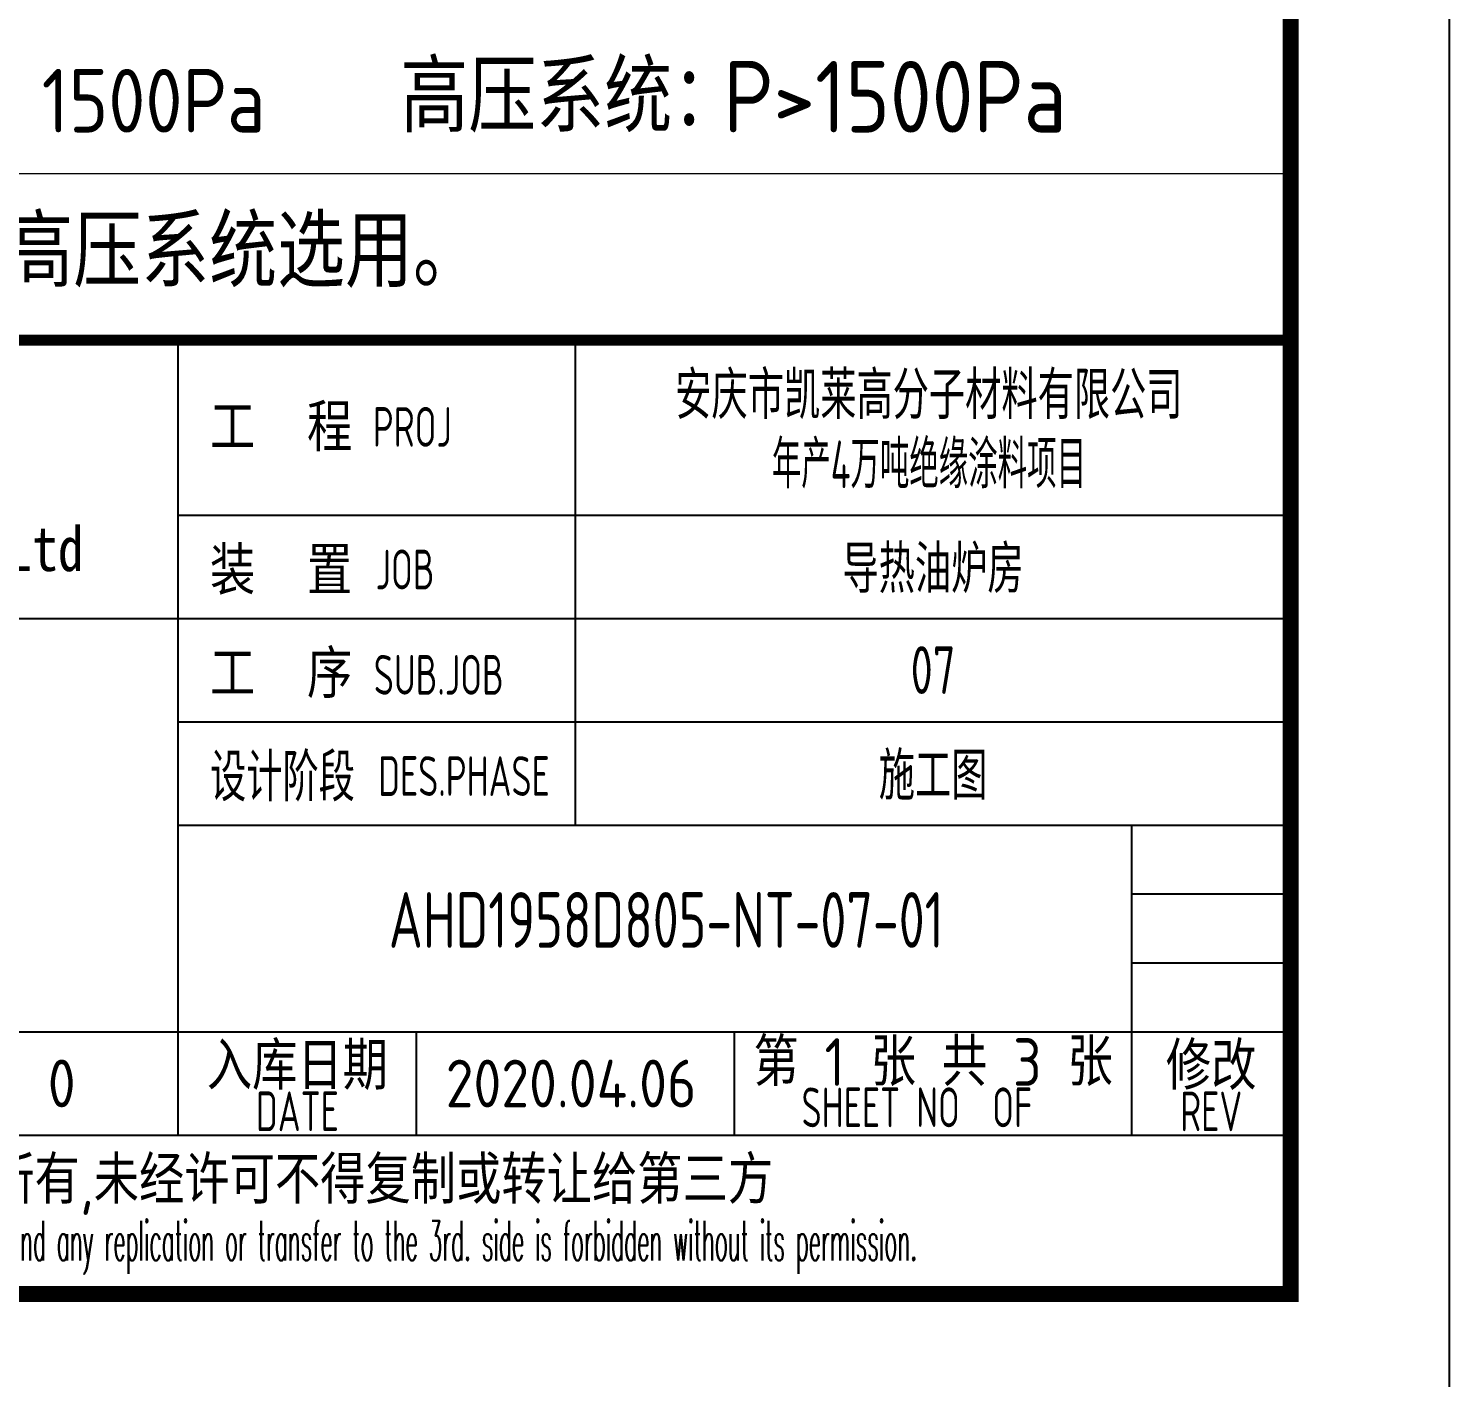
# Model space of a CAD drawing. Extents: x 5025702 to 7068445, y -422737 to 2032183.
# Drawn here: x 5076165 to 5085107, y -320862 to -312376 of the extents above; entities that cross this region are included whole.
import ezdxf
from ezdxf.enums import TextEntityAlignment as Align

# ---------------------------------------------------------------- set-up
doc = ezdxf.new("R2010")
doc.units = 0
doc.header["$LTSCALE"] = 1000
doc.header["$MEASUREMENT"] = 0
doc.layers.get('0').update_dxf_attribs({"linetype": 'CONTINUOUS'})
doc.layers.add('PUB_TEXT', color=7, linetype='CONTINUOUS')
doc.layers.add('TH_TITLE', color=7, linetype='CONTINUOUS')
doc.styles.add('AHD_TQ', font='sceie.shx', dxfattribs={"bigfont": 'sceic.shx'})
doc.styles.add('AHD_TQ_S', font='')
doc.styles.add('ECEC_TQ', font='txt_l.shx', dxfattribs={"bigfont": 'hztxt_l.shx'})
doc.styles.add('sceie', font='SCEIE', dxfattribs={"width": 0.75, "bigfont": 'SCEIC'})
doc.styles.get("Standard").update_dxf_attribs({"font": 'SCEIE', "bigfont": 'SCEIC'})
doc.styles.get('AHD_TQ_S').set_extended_font_data('SimSun')

msp = doc.modelspace()

# ---------------------------------------------------------------- linework, layer by layer
for p, q in [((5077107.2, -319337.3), (5077107.2, -314337.3)), ((5079607.2, -317387.3), (5079607.2, -314337.3)), ((5084107.2, -320337.3), (5084107.2, -314337.3)), ((5077107.2, -315437.3), (5084107.2, -315437.3)), ((5066107.2, -316087.3), (5077107.2, -316087.3)), ((5077107.2, -316087.3), (5084107.2, -316087.3)), ((5077107.2, -316737.3), (5084107.2, -316737.3)), ((5077107.2, -317387.3), (5084107.2, -317387.3)), ((5083107.2, -319337.3), (5083107.2, -317387.3)), ((5083107.2, -317820.7), (5084107.2, -317820.7)), ((5083107.2, -318254), (5084107.2, -318254)), ((5071607.2, -318687.3), (5084107.2, -318687.3)), ((5078607.2, -319337.3), (5078607.2, -318687.3)), ((5080607.2, -319337.3), (5080607.2, -318687.3)), ((5066107.2, -319337.3), (5084107.2, -319337.3)), ((5066107.2, -320337.3), (5084107.2, -320337.3))]:
    msp.add_line(p, q)
at = {"const_width": 70}
msp.add_lwpolyline([(5084107.2, -314337.3), (5066107.2, -314337.3)], dxfattribs=at)
at = {"layer": 'PUB_TEXT', "lineweight": 0}
for p, q in [((5084107.2, -302801.1), (5084107.2, -314337.3)), ((5064829.4, -313288.6), (5084107.2, -313288.6)), ((5064829.4, -314337.3), (5084107.2, -314337.3)), ((5064829.4, -314337.3), (5084107.2, -314337.3))]:
    msp.add_line(p, q, dxfattribs=at)
at = {"layer": 'TH_TITLE'}
msp.add_lwpolyline([(5025707.2, -321337.3), (5085107.2, -321337.3), (5085107.2, -279337.3), (5025707.2, -279337.3)], close=True, dxfattribs=at)
at = {"layer": 'TH_TITLE', "const_width": 100}
msp.add_lwpolyline([(5028207.2, -320337.3), (5084107.2, -320337.3), (5084107.2, -280337.3), (5028207.2, -280337.3)], close=True, dxfattribs=at)

# ---------------------------------------------------------------- texts
for s, height, style, width, p in [('安庆市凯莱高分子材料有限公司', 300, 'sceie', 0.8, (5081830.9, -314667.2)), ('年产4万吨绝缘涂料项目', 300, 'sceie', 0.65, (5081830.9, -315102.2)), ('Anhui Huadong Chemical & Medical Engineering Co.,Ltd', 280, 'AHD_TQ_S', 0.85, (5072302.1, -315687.3)), ('导热油炉房', 300, 'sceie', 0.8, (5081857.2, -315762.3)), ('07', 300, 'sceie', 0.8, (5081857.2, -316412.3)), ('施工图', 300, 'sceie', 0.8, (5081857.2, -317062.3)), ('DATE', 250, 'AHD_TQ', 0.75, (5077857.2, -319187.3)), ('SHEET NO  OF  ', 250, 'AHD_TQ', 0.75, (5081857.2, -319162.3)), ('REV', 250, 'AHD_TQ', 0.75, (5083607.2, -319187.3)), ('The proprietary right of this document belongs to Anhui Huadong Chemical And Medical Engineering  Co.,Ltd.  and any replication or transfer to the 3rd. side is forbidden without its permission. ', 250, 'ECEC_TQ', 0.4, (5075107.2, -320037.3))]:
    msp.add_text(s, height=height, dxfattribs=dict(style=style, width=width)).set_placement(p, align=Align.MIDDLE)
at = {"style": 'AHD_TQ'}
for s, p in [('工  程 ', (5077307.2, -315037.3)), ('装  置 ', (5077307.2, -315937.3)), ('工  序 ', (5077307.2, -316587.3))]:
    msp.add_text(s, height=300, dxfattribs=at).set_placement(p)
for s, height, width, p in [('PROJ', 250, 0.75, (5078331.6, -315007.9)), ('JOB', 250, 0.75, (5078349.6, -315904.5)), ('SUB.JOB', 250, 0.75, (5078338, -316567.2)), ('设计阶段', 300, 0.8, (5077307.2, -317237.3)), ('DES.PHASE', 250, 0.75, (5078365.3, -317204))]:
    msp.add_text(s, height=height, dxfattribs=dict(at, width=width)).set_placement(p)
for s, p in [('第 1 张 共 3 张', (5081857.2, -318862.3)), ('入库日期', (5077857.2, -318887.3)), ('修改', (5083607.2, -318887.3)), ('本文件专有权属安徽华东化工医药工程有限责任公司所有,未经许可不得复制或转让给第三方', (5075107.2, -319637.3))]:
    msp.add_text(s, height=300, dxfattribs=at).set_placement(p, align=Align.MIDDLE)
at = {"style": 'sceie', "width": 0.8}
msp.add_attdef('AHD1958D805-NT-07-01', text='200320-02-040', height=350, dxfattribs=at).set_placement((5080178, -317983.6), align=Align.MIDDLE)
at = {"lineweight": -3, "style": 'AHD_TQ'}
msp.add_attdef('0', text='0', height=300, dxfattribs=at).set_placement((5076374.1, -319012.3), align=Align.MIDDLE)
at = {"style": 'AHD_TQ'}
for tag, p in [('0', (5076374.1, -319012.3)), ('2020.04.06', (5079579.3, -319012.3))]:
    msp.add_attdef(tag, text='0', height=300, dxfattribs=at).set_placement(p, align=Align.MIDDLE)
at = {"layer": 'PUB_TEXT', "lineweight": 0}
for s, height, p in [('高压系统：', 450, (5078505.4, -313031.2)), ('P>1500Pa', 450, (5080538, -313031.2)), ('1500Pa', 400, (5076248.6, -313031.2)), ('）本表也适用一般钢板厚度。  3）排烟风管板材厚度按高压系统选用。', 450, (5065429.2, -314005.6))]:
    msp.add_text(s, height=height, dxfattribs=at).set_placement(p)

doc.saveas('drawing.dxf')
